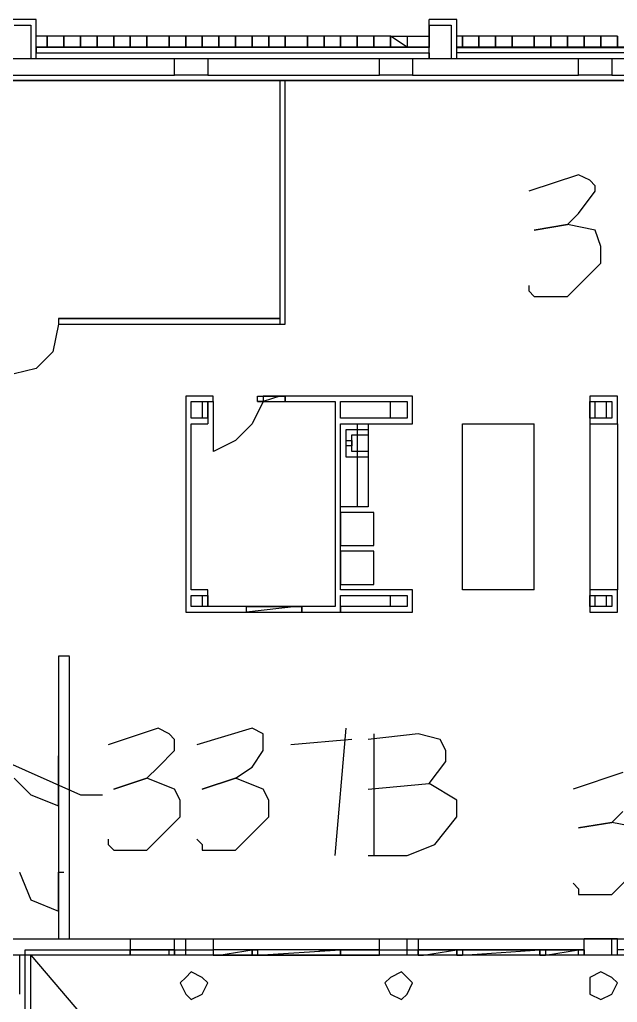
# Model space of a CAD drawing. Extents: x 0 to 66.8, y 0 to 60.3.
# Drawn here: x 31.27 to 38.13, y 37.31 to 48.58 of the extents above; entities that cross this region are included whole.
import ezdxf

# ---------------------------------------------------------------- set-up
doc = ezdxf.new("R2010")
doc.units = 0

msp = doc.modelspace()

# ---------------------------------------------------------------- linework, layer by layer
at = {"layer": 'Layer 1'}
for p, q in [((31.464448, 48.577703), (31.146949, 48.577703)), ((31.210449, 48.514203), (31.400949, 48.514203)), ((31.400869, 48.514203), (31.400869, 48.133204)), ((31.464369, 48.133204), (31.464369, 48.577703)), ((36.290442, 48.577703), (35.972943, 48.577703)), ((35.972943, 48.260203), (35.972943, 48.577703)), ((35.972943, 48.514203), (36.226942, 48.514203)), ((35.972943, 48.514203), (35.972943, 48.260203)), ((36.226916, 48.514203), (36.226916, 48.133204)), ((36.290416, 48.133204), (36.290416, 48.577703)), ((31.591475, 48.387071), (31.464475, 48.387071)), ((31.591475, 48.260336), (31.591475, 48.387071)), ((31.591554, 48.387071), (31.591554, 48.260336)), ((31.781922, 48.387071), (31.591686, 48.387071)), ((31.781922, 48.260336), (31.781922, 48.387071)), ((31.781975, 48.387071), (31.781975, 48.260336)), ((31.972342, 48.387071), (31.782107, 48.387071)), ((31.972342, 48.260336), (31.972342, 48.387071)), ((31.972421, 48.387071), (31.972421, 48.260336)), ((32.162762, 48.387071), (31.972527, 48.387071)), ((32.162762, 48.260336), (32.162762, 48.387071)), ((32.162842, 48.387071), (32.162842, 48.260336)), ((32.353447, 48.387071), (32.162948, 48.387071)), ((32.353447, 48.260336), (32.353447, 48.387071)), ((32.353527, 48.387071), (32.353527, 48.260336)), ((32.543868, 48.387071), (32.353633, 48.387071)), ((32.734368, 48.387071), (32.543868, 48.387071)), ((32.543868, 48.260336), (32.543868, 48.387071)), ((32.543947, 48.387071), (32.543947, 48.260336)), ((32.988288, 48.387071), (32.734288, 48.387071)), ((32.734368, 48.260336), (32.734368, 48.387071)), ((32.734368, 48.387071), (32.734368, 48.260336)), ((32.988288, 48.260336), (32.988288, 48.387071)), ((32.988367, 48.387071), (32.988367, 48.260336)), ((33.178973, 48.387071), (32.988473, 48.387071)), ((33.178973, 48.260336), (33.178973, 48.387071)), ((33.179052, 48.387071), (33.179052, 48.260336)), ((33.36942, 48.387071), (33.179184, 48.387071)), ((33.36942, 48.260336), (33.36942, 48.387071)), ((33.369473, 48.387071), (33.369473, 48.260336)), ((33.55984, 48.387071), (33.369605, 48.387071)), ((33.55984, 48.260336), (33.55984, 48.387071)), ((33.559919, 48.387071), (33.559919, 48.260336)), ((33.75026, 48.387071), (33.560025, 48.387071)), ((33.75026, 48.260336), (33.75026, 48.387071)), ((33.75034, 48.387071), (33.75034, 48.260336)), ((33.940945, 48.387071), (33.750446, 48.387071)), ((33.940945, 48.260336), (33.940945, 48.387071)), ((33.941025, 48.387071), (33.941025, 48.260336)), ((34.131366, 48.387071), (33.941131, 48.387071)), ((34.321866, 48.387071), (34.131366, 48.387071)), ((34.131366, 48.260336), (34.131366, 48.387071)), ((34.131445, 48.387071), (34.131445, 48.260336)), ((34.575786, 48.387071), (34.321786, 48.387071)), ((34.321866, 48.260336), (34.321866, 48.387071)), ((34.321866, 48.387071), (34.321866, 48.260336)), ((34.575786, 48.260336), (34.575786, 48.387071)), ((34.575865, 48.387071), (34.575865, 48.260336)), ((34.766471, 48.387071), (34.575971, 48.387071)), ((34.766471, 48.260336), (34.766471, 48.387071)), ((34.76655, 48.387071), (34.76655, 48.260336)), ((34.956918, 48.387071), (34.766682, 48.387071)), ((34.956918, 48.260336), (34.956918, 48.387071)), ((34.956971, 48.387071), (34.956971, 48.260336)), ((35.147338, 48.387071), (34.957103, 48.387071)), ((35.147338, 48.260336), (35.147338, 48.387071)), ((35.147417, 48.387071), (35.147417, 48.260336)), ((35.337758, 48.387071), (35.147523, 48.387071)), ((35.337758, 48.260336), (35.337758, 48.387071)), ((35.337838, 48.387071), (35.337838, 48.260336)), ((35.528443, 48.387071), (35.337944, 48.387071)), ((35.528443, 48.260336), (35.528443, 48.387071)), ((35.528523, 48.387071), (35.528523, 48.260336)), ((35.719075, 48.260362), (35.528576, 48.387097)), ((35.528576, 48.387097), (35.719075, 48.387097)), ((35.718943, 48.387071), (35.718943, 48.260336)), ((35.719075, 48.387097), (35.973075, 48.387097)), ((35.719075, 48.387097), (35.719075, 48.387097)), ((35.973075, 48.387097), (35.973075, 48.260362)), ((36.353969, 48.387071), (36.290469, 48.387071)), ((36.353969, 48.260336), (36.353969, 48.387071)), ((36.354048, 48.387071), (36.354048, 48.260336)), ((36.544416, 48.387071), (36.35418, 48.387071)), ((36.544416, 48.260336), (36.544416, 48.387071)), ((36.544469, 48.387071), (36.544469, 48.260336)), ((36.734836, 48.387071), (36.544601, 48.387071)), ((36.925309, 48.387071), (36.73481, 48.387071)), ((36.734836, 48.260336), (36.734836, 48.387071)), ((36.734915, 48.387071), (36.734915, 48.260336)), ((37.17923, 48.387071), (36.92523, 48.387071)), ((36.925309, 48.260336), (36.925309, 48.387071)), ((36.925336, 48.387071), (36.925336, 48.260336)), ((37.17923, 48.260336), (37.17923, 48.387071)), ((37.179309, 48.387071), (37.179309, 48.260336)), ((37.369941, 48.387071), (37.179441, 48.387071)), ((37.369941, 48.260336), (37.369941, 48.387071)), ((37.369994, 48.387071), (37.369994, 48.260336)), ((37.560361, 48.387071), (37.370126, 48.387071)), ((37.560361, 48.260336), (37.560361, 48.387071)), ((37.560441, 48.387071), (37.560441, 48.260336)), ((37.750782, 48.387071), (37.560547, 48.387071)), ((37.750782, 48.260336), (37.750782, 48.387071)), ((37.750861, 48.387071), (37.750861, 48.260336)), ((37.941467, 48.387071), (37.750967, 48.387071)), ((37.941467, 48.260336), (37.941467, 48.387071)), ((37.941546, 48.387071), (37.941546, 48.260336)), ((38.131914, 48.387071), (37.941678, 48.387071)), ((38.131914, 48.260336), (38.131914, 48.387071)), ((38.131967, 48.387071), (38.131967, 48.260336)), ((31.464422, 48.260203), (31.464422, 48.196703)), ((35.972943, 48.260203), (31.464448, 48.260203)), ((31.591554, 48.260336), (31.464554, 48.260336)), ((31.781975, 48.260336), (31.591475, 48.260336)), ((31.972421, 48.260336), (31.781922, 48.260336)), ((32.162842, 48.260336), (31.972342, 48.260336)), ((32.353527, 48.260336), (32.162762, 48.260336)), ((32.543947, 48.260336), (32.353447, 48.260336)), ((32.734368, 48.260336), (32.543868, 48.260336)), ((32.988367, 48.260336), (32.734368, 48.260336)), ((33.179052, 48.260336), (32.988288, 48.260336)), ((33.369473, 48.260336), (33.178973, 48.260336)), ((33.559919, 48.260336), (33.36942, 48.260336)), ((33.75034, 48.260336), (33.55984, 48.260336)), ((33.941025, 48.260336), (33.75026, 48.260336)), ((34.131445, 48.260336), (33.940945, 48.260336)), ((34.321866, 48.260336), (34.131366, 48.260336)), ((34.575865, 48.260336), (34.321866, 48.260336)), ((34.76655, 48.260336), (34.575786, 48.260336)), ((34.956971, 48.260336), (34.766471, 48.260336)), ((35.147417, 48.260336), (34.956918, 48.260336)), ((35.337838, 48.260336), (35.147338, 48.260336)), ((35.528523, 48.260336), (35.337758, 48.260336)), ((35.718943, 48.260336), (35.528443, 48.260336)), ((35.973075, 48.260362), (35.719075, 48.260362)), ((35.972943, 48.196651), (35.972943, 48.26015)), ((35.972943, 48.133071), (35.972943, 48.260071)), ((36.354048, 48.260336), (36.290548, 48.260336)), ((36.290575, 48.260098), (40.735569, 48.260098)), ((36.290575, 48.196598), (36.290575, 48.260098)), ((36.544469, 48.260336), (36.353969, 48.260336)), ((36.734915, 48.260336), (36.544416, 48.260336)), ((36.925336, 48.260336), (36.734836, 48.260336)), ((37.179309, 48.260336), (36.925309, 48.260336)), ((37.369994, 48.260336), (37.17923, 48.260336)), ((37.560441, 48.260336), (37.369941, 48.260336)), ((37.750861, 48.260336), (37.560361, 48.260336)), ((37.941546, 48.260336), (37.750782, 48.260336)), ((38.131967, 48.260336), (37.941467, 48.260336)), ((38.322413, 48.260336), (38.131914, 48.260336)), ((31.147002, 48.133071), (33.051999, 48.133071)), ((31.400869, 48.133204), (31.464369, 48.133204)), ((31.464422, 48.196703), (35.972916, 48.196703)), ((33.051814, 48.133098), (33.432814, 48.133098)), ((33.051814, 47.942598), (33.051814, 48.133098)), ((33.432814, 48.133098), (33.432814, 47.942598)), ((33.432999, 48.133071), (35.401496, 48.133071)), ((35.401311, 48.133098), (35.782311, 48.133098)), ((35.401311, 47.942598), (35.401311, 48.133098)), ((35.782311, 48.133098), (35.782311, 47.942598)), ((35.782496, 48.133071), (37.687494, 48.133071)), ((35.972943, 48.196651), (35.972943, 48.133151)), ((36.226916, 48.133204), (36.290416, 48.133204)), ((40.735569, 48.196598), (36.290575, 48.196598)), ((37.687573, 48.133098), (38.068308, 48.133098)), ((37.687573, 47.942598), (37.687573, 48.133098)), ((38.068308, 48.133098), (38.068308, 47.942598)), ((38.068493, 48.133071), (39.973491, 48.133071)), ((31.147002, 47.942571), (33.051999, 47.942571)), ((33.432814, 47.942598), (33.051814, 47.942598)), ((33.432999, 47.942571), (35.401496, 47.942571)), ((35.782311, 47.942598), (35.401311, 47.942598)), ((35.782496, 47.942571), (37.687494, 47.942571)), ((38.068308, 47.942598), (37.687573, 47.942598)), ((38.068493, 47.942571), (39.973491, 47.942571)), ((44.164274, 47.879045), (31.083555, 47.879045)), ((31.14679, 47.879045), (44.100774, 47.879045)), ((34.321866, 47.879098), (34.25863, 47.879098)), ((34.25863, 47.879098), (34.25863, 45.148866)), ((34.321866, 45.085207), (34.321866, 47.879204)), ((37.68752, 46.799626), (37.116021, 46.609126)), ((37.81452, 46.73639), (37.68752, 46.799626)), ((37.87802, 46.672626), (37.81452, 46.73639)), ((37.87802, 46.609126), (37.87802, 46.672626)), ((37.68752, 46.355126), (37.87802, 46.609126)), ((37.56052, 46.228391), (37.68752, 46.355126)), ((37.56052, 46.228391), (37.179256, 46.164627)), ((37.179256, 46.164627), (37.56052, 46.228391)), ((37.87802, 46.164627), (37.56052, 46.228391)), ((37.94152, 45.974127), (37.87802, 46.164627)), ((37.94152, 45.783627), (37.94152, 45.974127)), ((37.56052, 45.402892), (37.94152, 45.783627)), ((37.116021, 45.529627), (37.116021, 45.466128)), ((37.116021, 45.466128), (37.179256, 45.402892)), ((37.179256, 45.402892), (37.56052, 45.402892)), ((34.258577, 45.14876), (31.718316, 45.14876)), ((31.718316, 45.14876), (31.718316, 45.08526)), ((31.718422, 45.14876), (31.718422, 45.14876)), ((31.718422, 45.14876), (31.718422, 45.14876)), ((31.718422, 45.148707), (32.353421, 45.148707)), ((32.353527, 45.14876), (32.353527, 45.14876)), ((32.353527, 45.14876), (32.353527, 45.14876)), ((32.353527, 45.14876), (32.353527, 45.14876)), ((32.353527, 45.14876), (32.353527, 45.14876)), ((32.353527, 45.148707), (32.988261, 45.148707)), ((32.988367, 45.14876), (32.988367, 45.14876)), ((32.988367, 45.14876), (32.988367, 45.14876)), ((32.988367, 45.14876), (32.988367, 45.14876)), ((32.988367, 45.14876), (32.988367, 45.14876)), ((32.988367, 45.148707), (33.623366, 45.148707)), ((33.623472, 45.14876), (33.623472, 45.14876)), ((33.623472, 45.14876), (33.623472, 45.14876)), ((33.623472, 45.14876), (33.623472, 45.14876)), ((33.623472, 45.14876), (33.623472, 45.14876)), ((33.623472, 45.148707), (34.258471, 45.148707)), ((34.258577, 45.14876), (34.258577, 45.08526)), ((34.258577, 45.14876), (34.258577, 45.14876)), ((34.258577, 45.14876), (34.258577, 45.14876)), ((31.718422, 45.085207), (31.654922, 44.767708)), ((31.718316, 45.08526), (34.258577, 45.08526)), ((31.718422, 45.085207), (32.353421, 45.085207)), ((31.718422, 45.085207), (32.353421, 45.085207)), ((32.353527, 45.085207), (32.988261, 45.085207)), ((32.353527, 45.085207), (32.988261, 45.085207)), ((32.988367, 45.085207), (33.623366, 45.085207)), ((32.988367, 45.085207), (33.623366, 45.085207)), ((33.623472, 45.085207), (34.258471, 45.085207)), ((33.623472, 45.085207), (34.258471, 45.085207)), ((34.258577, 45.08526), (34.321813, 45.08526)), ((31.654922, 44.767708), (31.464422, 44.577208)), ((31.464422, 44.577208), (31.210422, 44.513708)), ((33.432946, 44.259682), (33.178946, 44.259682)), ((33.179132, 44.259655), (33.179132, 43.942156)), ((33.242314, 44.196103), (33.369314, 44.196103)), ((33.242314, 44.005603), (33.242314, 44.196103)), ((33.242367, 44.005656), (33.242367, 44.196156)), ((33.242446, 44.196182), (33.432946, 44.196182)), ((33.369314, 44.196103), (33.369314, 44.005603)), ((33.496287, 44.259603), (33.433052, 44.259603)), ((33.433052, 44.005682), (33.433052, 44.196182)), ((33.433052, 44.196182), (33.433052, 43.942182)), ((33.433052, 44.196103), (33.496287, 44.196103)), ((33.496287, 44.196103), (33.496287, 44.259603)), ((33.496393, 43.624603), (33.496393, 44.196103)), ((34.067892, 44.196103), (33.941157, 43.942103)), ((34.004313, 44.259682), (34.321813, 44.259682)), ((34.004313, 44.259603), (34.067813, 44.259603)), ((34.004313, 44.196103), (34.004313, 44.259603)), ((34.004313, 44.196182), (34.321813, 44.196182)), ((34.067813, 44.196103), (34.004313, 44.196103)), ((34.067813, 44.259603), (34.067813, 44.196103)), ((34.258577, 44.259603), (34.067813, 44.196103)), ((34.067813, 44.196103), (34.258577, 44.196103)), ((34.321866, 44.259682), (34.067866, 44.259682)), ((34.067892, 44.259682), (34.067892, 44.196182)), ((34.067892, 44.196182), (34.321892, 44.196182)), ((34.321813, 44.259603), (34.258577, 44.259603)), ((34.258577, 44.196103), (34.321813, 44.196103)), ((34.258577, 44.196103), (34.258577, 44.196103)), ((34.321813, 44.196103), (34.321813, 44.259603)), ((34.321866, 44.259682), (34.321866, 44.196182)), ((34.321866, 44.196182), (34.893365, 44.196182)), ((34.893418, 44.259682), (34.321918, 44.259682)), ((34.893471, 44.196076), (34.893471, 43.942077)), ((35.782549, 44.259655), (34.89355, 44.259655)), ((34.956971, 44.005576), (34.956971, 44.196076)), ((34.95705, 44.196156), (35.719049, 44.196156)), ((35.528576, 44.196103), (35.719075, 44.196103)), ((35.528576, 44.005603), (35.528576, 44.196103)), ((35.718943, 44.196182), (35.718943, 44.005682)), ((35.719075, 44.196103), (35.719075, 44.005603)), ((35.782443, 43.942182), (35.782443, 44.259682)), ((37.81444, 44.259682), (37.81444, 43.942182)), ((37.81444, 44.005682), (37.81444, 44.196182)), ((38.132046, 44.259655), (37.814546, 44.259655)), ((37.814546, 44.196156), (38.068546, 44.196156)), ((37.878073, 44.196103), (38.004808, 44.196103)), ((37.878073, 44.005603), (37.878073, 44.196103)), ((38.004808, 44.196103), (38.004808, 44.005603)), ((38.06844, 44.196182), (38.06844, 44.005682)), ((38.13194, 43.942182), (38.13194, 44.259682)), ((33.433052, 44.005682), (33.242287, 44.005682)), ((33.369314, 44.005603), (33.242314, 44.005603)), ((35.718943, 44.005682), (34.956944, 44.005682)), ((35.719075, 44.005603), (35.528576, 44.005603)), ((38.06844, 44.005682), (37.81444, 44.005682)), ((38.004808, 44.005603), (37.878073, 44.005603)), ((33.179132, 43.942156), (33.179132, 42.037158)), ((33.242287, 43.942182), (33.433052, 43.942182)), ((33.242367, 42.037158), (33.242367, 43.942156)), ((33.941157, 43.942103), (33.750393, 43.751603)), ((34.893471, 43.942077), (34.893471, 42.037079)), ((34.956944, 43.942182), (35.782443, 43.942182)), ((34.956971, 43.942129), (35.27447, 43.942129)), ((34.956971, 42.037079), (34.956971, 43.942077)), ((35.020523, 43.561262), (35.020523, 43.878497)), ((35.020523, 43.878497), (35.274523, 43.878497)), ((35.147417, 43.942129), (35.147417, 42.989631)), ((35.27447, 43.942129), (35.27447, 42.989631)), ((35.274523, 43.878497), (35.274523, 43.815262)), ((36.353942, 43.942103), (37.179441, 43.942103)), ((36.354075, 42.037079), (36.354075, 43.942077)), ((37.179309, 42.037079), (37.179309, 43.942077)), ((37.814414, 43.942129), (38.131914, 43.942129)), ((37.81444, 43.942182), (38.13194, 43.942182)), ((37.81444, 43.942103), (37.81444, 42.037105)), ((38.131914, 43.942129), (38.131914, 42.037132)), ((33.750393, 43.751603), (33.496393, 43.624603)), ((35.020576, 43.751603), (35.083812, 43.751603)), ((35.020576, 43.688103), (35.020576, 43.751603)), ((35.083812, 43.751603), (35.083812, 43.688103)), ((35.083917, 43.624498), (35.083917, 43.815262)), ((35.083917, 43.815262), (35.147417, 43.815262)), ((35.147417, 43.815262), (35.274417, 43.815262)), ((35.147417, 43.815262), (35.147417, 43.815262)), ((35.274417, 43.815262), (35.274417, 43.624498)), ((35.274523, 43.815262), (35.274523, 43.561262)), ((35.274523, 43.815262), (35.274523, 43.815262)), ((35.083812, 43.688103), (35.020576, 43.688103)), ((35.274417, 43.624498), (35.083917, 43.624498)), ((35.274523, 43.561262), (35.020523, 43.561262)), ((35.274523, 42.989736), (34.957023, 42.989736)), ((35.337811, 42.926104), (34.957076, 42.926104)), ((34.957076, 42.926104), (34.957076, 42.545105)), ((35.337811, 42.545105), (35.337811, 42.926104)), ((35.337811, 42.926104), (35.337811, 42.926104)), ((34.957076, 42.545105), (35.337811, 42.545105)), ((35.337811, 42.545105), (35.337811, 42.545105)), ((35.337811, 42.481869), (34.957076, 42.481869)), ((34.957076, 42.481869), (34.957076, 42.10087)), ((35.337811, 42.100605), (35.337811, 42.481869)), ((35.337811, 42.481869), (35.337811, 42.481869)), ((34.957076, 42.10087), (35.337811, 42.10087)), ((35.337811, 42.10087), (35.337811, 42.100605)), ((33.179132, 42.037158), (33.179132, 41.783159)), ((33.242314, 41.973605), (33.369314, 41.973605)), ((33.242314, 41.846606), (33.242314, 41.973605)), ((33.242367, 41.846659), (33.242367, 41.973658)), ((33.43292, 42.037079), (33.24242, 42.037079)), ((33.24242, 41.973844), (33.43292, 41.973844)), ((33.369314, 41.973605), (33.369314, 41.846606)), ((33.433052, 41.846764), (33.433052, 42.037)), ((33.433052, 41.973764), (33.433052, 41.846764)), ((34.893471, 42.037079), (34.893471, 41.846579)), ((35.782417, 42.037079), (34.956918, 42.037079)), ((34.956918, 41.973844), (35.718917, 41.973844)), ((34.956971, 41.783079), (34.956971, 41.973844)), ((35.528576, 41.973605), (35.719075, 41.973605)), ((35.528576, 41.846606), (35.528576, 41.973605)), ((35.718917, 41.973844), (35.718917, 41.846579)), ((35.719075, 41.973605), (35.719075, 41.846606)), ((35.782417, 41.783079), (35.782417, 42.037079)), ((37.179309, 42.037079), (36.354075, 42.037079)), ((38.131914, 42.037132), (37.814414, 42.037132)), ((38.131914, 42.037079), (37.814414, 42.037079)), ((37.814414, 42.037079), (37.814414, 41.783079)), ((37.814414, 41.973844), (38.068414, 41.973844)), ((37.814414, 41.846579), (37.814414, 41.973844)), ((37.878073, 41.973605), (38.004808, 41.973605)), ((37.878073, 41.846606), (37.878073, 41.973605)), ((38.004808, 41.973605), (38.004808, 41.846606)), ((38.068414, 41.973844), (38.068414, 41.846579)), ((38.131914, 41.783079), (38.131914, 42.037079)), ((33.433052, 41.846659), (33.242287, 41.846659)), ((33.369314, 41.846606), (33.242314, 41.846606)), ((33.877445, 41.846579), (33.432946, 41.846579)), ((33.877445, 41.846659), (34.512445, 41.846659)), ((33.877445, 41.783079), (33.877445, 41.846579)), ((34.51255, 41.846659), (33.877551, 41.846659)), ((34.449077, 41.846606), (33.877578, 41.783106)), ((34.512577, 41.846606), (34.449077, 41.846606)), ((34.512577, 41.783106), (34.512577, 41.846606)), ((34.893418, 41.846659), (34.512683, 41.846659)), ((34.512683, 41.846659), (34.512683, 41.783159)), ((35.718943, 41.846659), (34.956944, 41.846659)), ((34.956944, 41.846659), (34.956944, 41.783159)), ((35.719075, 41.846606), (35.528576, 41.846606)), ((38.068493, 41.846659), (37.814493, 41.846659)), ((38.004808, 41.846606), (37.878073, 41.846606)), ((33.179052, 41.783159), (33.433052, 41.783159)), ((33.433052, 41.783079), (33.877551, 41.783079)), ((33.877445, 41.783159), (34.512445, 41.783159)), ((33.877445, 41.783079), (33.877445, 41.783079)), ((33.877445, 41.783079), (33.877445, 41.783079)), ((33.877551, 41.783159), (34.51255, 41.783159)), ((33.877578, 41.783106), (34.449077, 41.783106)), ((34.449077, 41.783106), (34.512577, 41.783106)), ((34.449077, 41.783106), (34.449077, 41.783106)), ((34.512683, 41.783159), (34.956918, 41.783159)), ((34.956944, 41.783159), (35.782443, 41.783159)), ((37.814493, 41.783159), (38.131993, 41.783159)), ((31.845554, 41.275106), (31.718554, 41.275106)), ((31.718554, 41.275106), (31.718554, 40.195608)), ((31.845554, 40.132293), (31.845554, 41.275027)), ((28.543426, 41.211659), (31.972421, 39.687661)), ((32.861447, 40.449634), (32.289947, 40.259134)), ((32.988447, 40.386398), (32.861447, 40.449634)), ((33.051946, 40.322634), (32.988447, 40.386398)), ((33.940919, 40.449634), (33.30592, 40.259134)), ((34.067919, 40.386398), (33.940919, 40.449634)), ((34.067919, 40.195634), (34.067919, 40.386398)), ((34.893418, 38.989215), (35.020418, 40.449713)), ((35.846022, 40.386213), (35.274523, 40.322713)), ((35.337838, 40.386266), (35.337838, 38.989268)), ((36.100022, 40.322713), (35.846022, 40.386213)), ((33.051946, 40.195634), (33.051946, 40.322634)), ((35.083917, 40.322713), (34.385418, 40.259213)), ((36.163257, 40.195714), (36.100022, 40.322713)), ((31.718369, 39.560794), (31.718369, 40.132293)), ((31.718422, 40.195581), (31.718422, 40.132346)), ((31.718422, 40.132293), (31.718422, 38.036531)), ((31.845422, 38.036531), (31.845422, 40.132293)), ((32.861447, 40.005134), (33.051946, 40.195634)), ((33.940919, 40.005134), (34.067919, 40.195634)), ((36.163257, 40.068714), (36.163257, 40.195714)), ((35.973022, 39.814714), (36.163257, 40.068714)), ((32.734447, 39.878399), (32.861447, 40.005134)), ((33.750419, 39.878399), (33.940919, 40.005134)), ((38.195493, 39.941661), (37.623994, 39.751161)), ((31.210369, 39.878293), (31.400869, 39.687529)), ((32.734447, 39.878399), (32.353447, 39.751135)), ((32.353447, 39.751135), (32.734447, 39.878399)), ((33.051946, 39.751135), (32.734447, 39.878399)), ((33.750419, 39.878399), (33.36942, 39.751135)), ((33.36942, 39.751135), (33.750419, 39.878399)), ((34.067919, 39.751135), (33.750419, 39.878399)), ((35.274602, 39.751267), (35.972837, 39.814767)), ((36.290522, 39.62395), (35.973022, 39.814714)), ((31.400869, 39.687529), (31.718369, 39.560794)), ((31.972421, 39.687661), (32.226421, 39.687661)), ((33.115446, 39.624135), (33.051946, 39.751135)), ((34.131419, 39.624135), (34.067919, 39.751135)), ((33.115446, 39.433635), (33.115446, 39.624135)), ((34.131419, 39.433635), (34.131419, 39.624135)), ((36.290522, 39.433714), (36.290522, 39.62395)), ((38.068493, 39.370162), (38.195493, 39.497161)), ((32.734447, 39.0529), (33.115446, 39.433635)), ((33.750419, 39.0529), (34.131419, 39.433635)), ((36.036522, 39.11595), (36.290522, 39.433714)), ((38.068493, 39.370162), (37.687494, 39.306662)), ((37.687494, 39.306662), (38.068493, 39.370162)), ((38.385993, 39.306662), (38.068493, 39.370162)), ((32.289947, 39.179635), (32.289947, 39.116136)), ((32.289947, 39.116136), (32.353447, 39.0529)), ((33.30592, 39.179635), (33.36942, 39.116136)), ((33.36942, 39.116136), (33.36942, 39.0529)), ((35.719022, 38.989215), (36.036522, 39.11595)), ((32.353447, 39.0529), (32.734447, 39.0529)), ((33.36942, 39.0529), (33.750419, 39.0529)), ((35.274523, 38.989215), (35.719022, 38.989215)), ((38.068493, 38.544927), (38.449493, 38.925662)), ((31.274002, 38.798768), (31.274002, 38.798768)), ((31.274002, 38.798768), (31.274002, 38.798768)), ((31.274002, 38.798768), (31.400737, 38.481269)), ((31.718422, 38.798768), (31.781922, 38.798768)), ((31.718501, 38.354004), (31.718501, 38.798768)), ((37.623994, 38.671663), (37.687494, 38.608163)), ((37.687494, 38.608163), (37.687494, 38.544927)), ((31.400737, 38.481269), (31.718501, 38.354004)), ((37.687494, 38.544927), (38.068493, 38.544927)), ((30.89279, 38.03661), (42.386541, 38.03661)), ((31.210317, 38.03661), (32.543815, 38.03661)), ((31.718422, 38.036531), (31.845422, 38.036531)), ((32.543815, 38.03661), (32.543815, 37.846111)), ((32.543947, 38.036557), (32.543947, 38.036557)), ((32.543947, 38.036557), (32.543947, 38.036557)), ((32.544, 38.036557), (33.178999, 38.036557)), ((33.051814, 38.03661), (33.178814, 38.03661)), ((33.051814, 37.846111), (33.051814, 38.03661)), ((33.178814, 38.03661), (33.178814, 37.846111)), ((33.179105, 37.846084), (33.179105, 38.036584)), ((33.496234, 38.036557), (35.464996, 38.036557)), ((33.49634, 37.846084), (33.49634, 38.036584)), ((33.49634, 38.036557), (33.49634, 38.036557)), ((33.49634, 38.036557), (33.49634, 38.036557)), ((35.401338, 37.846084), (35.401338, 38.036584)), ((35.718837, 37.846084), (35.718837, 38.036584)), ((35.719075, 38.03661), (35.846075, 38.03661)), ((35.719075, 37.846111), (35.719075, 38.03661)), ((35.782496, 38.036557), (37.814493, 38.036557)), ((35.846075, 38.03661), (35.846075, 37.846111)), ((35.846075, 38.036557), (35.846075, 38.036557)), ((35.846075, 38.036557), (35.846075, 38.036557)), ((37.750835, 37.846084), (37.750835, 38.036584)), ((38.131967, 38.036557), (37.750967, 38.036557)), ((37.750967, 38.036557), (40.100199, 38.036557)), ((38.068308, 38.03661), (38.131808, 38.03661)), ((38.068308, 37.846111), (38.068308, 38.03661)), ((38.068334, 37.846084), (38.068334, 38.036584)), ((38.131808, 38.03661), (38.131808, 37.846111)), ((31.337554, 36.385745), (31.337554, 37.909743)), ((31.337554, 37.909743), (33.496287, 37.909743)), ((33.05192, 37.909611), (32.543921, 37.909611)), ((32.543947, 37.90969), (32.543947, 37.84619)), ((32.543947, 37.84619), (32.543947, 37.90969)), ((32.543947, 37.90969), (32.988447, 37.90969)), ((32.544079, 37.909611), (33.052079, 37.909611)), ((32.544079, 37.846111), (32.544079, 37.909611)), ((32.988314, 37.909611), (33.051814, 37.909611)), ((32.988314, 37.846111), (32.988314, 37.909611)), ((33.051814, 37.909611), (33.051814, 37.846111)), ((33.052079, 37.909611), (33.052079, 37.846111)), ((33.559814, 37.909611), (33.496314, 37.909611)), ((33.496314, 37.909611), (33.496314, 37.846111)), ((34.004313, 37.909611), (33.496314, 37.909611)), ((35.401391, 37.909611), (33.496393, 37.909611)), ((33.559814, 37.846111), (33.941078, 37.909611)), ((33.941078, 37.909611), (33.559814, 37.909611)), ((33.559814, 37.909611), (33.559814, 37.909611)), ((34.956971, 37.909611), (33.940972, 37.909611)), ((34.004313, 37.909611), (33.941078, 37.909611)), ((33.941078, 37.909611), (33.941078, 37.846111)), ((33.941078, 37.909611), (34.004313, 37.909611)), ((33.941078, 37.846111), (33.941078, 37.909611)), ((34.004313, 37.846111), (34.957076, 37.909611)), ((34.957076, 37.909611), (34.004313, 37.909611)), ((34.004313, 37.909611), (34.004313, 37.909611)), ((34.004313, 37.909611), (34.004313, 37.846111)), ((34.702997, 37.90969), (37.115994, 37.90969)), ((35.401391, 37.909611), (34.956891, 37.909611)), ((34.956971, 37.90969), (34.956971, 37.84619)), ((34.956971, 37.84619), (34.956971, 37.90969)), ((34.956971, 37.90969), (35.40147, 37.90969)), ((34.956971, 37.90969), (34.956971, 37.90969)), ((34.956971, 37.90969), (34.956971, 37.90969)), ((35.401391, 37.90969), (35.401391, 37.90969)), ((35.401391, 37.90969), (35.401391, 37.90969)), ((35.401391, 37.846111), (35.401391, 37.909611)), ((36.354048, 37.909611), (35.846049, 37.909611)), ((35.846075, 37.909611), (37.750808, 37.909611)), ((35.846075, 37.846111), (35.846075, 37.909611)), ((35.909311, 37.909611), (35.846075, 37.909611)), ((35.846075, 37.909611), (35.846075, 37.846111)), ((35.909311, 37.846111), (36.290575, 37.909611)), ((36.290575, 37.909611), (35.909311, 37.909611)), ((35.909311, 37.909611), (35.909311, 37.909611)), ((37.306441, 37.909611), (36.290442, 37.909611)), ((36.354075, 37.909611), (36.290575, 37.909611)), ((36.290575, 37.909611), (36.290575, 37.846111)), ((36.290575, 37.909611), (36.354075, 37.909611)), ((36.290575, 37.846111), (36.290575, 37.909611)), ((36.354075, 37.846111), (37.242809, 37.909611)), ((37.242809, 37.909611), (36.354075, 37.909611)), ((36.354075, 37.909611), (36.354075, 37.909611)), ((36.354075, 37.909611), (36.354075, 37.846111)), ((37.242809, 37.909611), (37.306309, 37.909611)), ((37.242809, 37.846111), (37.242809, 37.909611)), ((37.750861, 37.909611), (37.242862, 37.909611)), ((37.306573, 37.909611), (37.243073, 37.909611)), ((37.243073, 37.909611), (37.243073, 37.846111)), ((37.306309, 37.909611), (37.306309, 37.846111)), ((37.306573, 37.846111), (37.687573, 37.909611)), ((37.687573, 37.909611), (37.306573, 37.909611)), ((37.306573, 37.909611), (37.306573, 37.909611)), ((37.687573, 37.909611), (37.750808, 37.909611)), ((37.687573, 37.846111), (37.687573, 37.909611)), ((37.750808, 37.909611), (37.750808, 37.846111)), ((37.750808, 37.909611), (37.750808, 37.846111)), ((38.639939, 37.909611), (38.13194, 37.909611)), ((47.148982, 37.846111), (30.893002, 37.846111)), ((32.543815, 37.846111), (31.210317, 37.846111)), ((31.400869, 37.846216), (31.274134, 37.846216)), ((31.274134, 37.846216), (31.274134, 37.401717)), ((31.400869, 37.401717), (31.400869, 37.846216)), ((31.400869, 37.846111), (32.543868, 36.512612)), ((33.05192, 37.846111), (32.543921, 37.846111)), ((33.052079, 37.846111), (32.544079, 37.846111)), ((33.051814, 37.846111), (32.988314, 37.846111)), ((33.178814, 37.846111), (33.051814, 37.846111)), ((33.496314, 37.846111), (33.559814, 37.846111)), ((34.004313, 37.846111), (33.496314, 37.846111)), ((33.49634, 37.846111), (33.49634, 37.846111)), ((33.49634, 37.846111), (33.49634, 37.846111)), ((33.49634, 37.846111), (35.401338, 37.846111)), ((34.956971, 37.846111), (33.940972, 37.846111)), ((33.941078, 37.846111), (34.004313, 37.846111)), ((34.004313, 37.846111), (33.941078, 37.846111)), ((35.401391, 37.846111), (34.956891, 37.846111)), ((35.846075, 37.846111), (35.719075, 37.846111)), ((36.354048, 37.846111), (35.846049, 37.846111)), ((37.750808, 37.846111), (35.846075, 37.846111)), ((35.846075, 37.846111), (35.909311, 37.846111)), ((37.306441, 37.846111), (36.290442, 37.846111)), ((36.290575, 37.846111), (36.354075, 37.846111)), ((36.354075, 37.846111), (36.290575, 37.846111)), ((37.306309, 37.846111), (37.242809, 37.846111)), ((37.750861, 37.846111), (37.242862, 37.846111)), ((37.243073, 37.846111), (37.306573, 37.846111)), ((37.750808, 37.846111), (37.687573, 37.846111)), ((38.131808, 37.846111), (38.068308, 37.846111)), ((38.639939, 37.846111), (38.13194, 37.846111)), ((33.242287, 37.655558), (33.179052, 37.592058)), ((33.369552, 37.592058), (33.242287, 37.655558)), ((35.655496, 37.655558), (35.528496, 37.592058)), ((35.718996, 37.592058), (35.655496, 37.655558)), ((37.941467, 37.655558), (37.814467, 37.592058)), ((38.068467, 37.592058), (37.941467, 37.655558)), ((33.179052, 37.592058), (33.115552, 37.528558)), ((33.433052, 37.528558), (33.369552, 37.592058)), ((35.528496, 37.592058), (35.464996, 37.528558)), ((35.782496, 37.528558), (35.718996, 37.592058)), ((37.814467, 37.592058), (37.814467, 37.401823)), ((38.131967, 37.528558), (38.068467, 37.592058)), ((33.115552, 37.528558), (33.179052, 37.401823)), ((33.369552, 37.401823), (33.433052, 37.528558)), ((33.433052, 37.528558), (33.433052, 37.528558)), ((35.464996, 37.528558), (35.528496, 37.401823)), ((35.718996, 37.401823), (35.782496, 37.528558)), ((35.782496, 37.528558), (35.782496, 37.528558)), ((38.068467, 37.401823), (38.131967, 37.528558)), ((38.131967, 37.528558), (38.131967, 37.528558)), ((31.400737, 36.957297), (31.400737, 37.401796)), ((33.179052, 37.401823), (33.242287, 37.338058)), ((33.242287, 37.338058), (33.369552, 37.401823)), ((35.528496, 37.401823), (35.655496, 37.338058)), ((35.655496, 37.338058), (35.718996, 37.401823)), ((37.814467, 37.401823), (37.941467, 37.338058)), ((37.941467, 37.338058), (38.068467, 37.401823))]:
    msp.add_line(p, q, dxfattribs=at)

doc.saveas('drawing.dxf')
